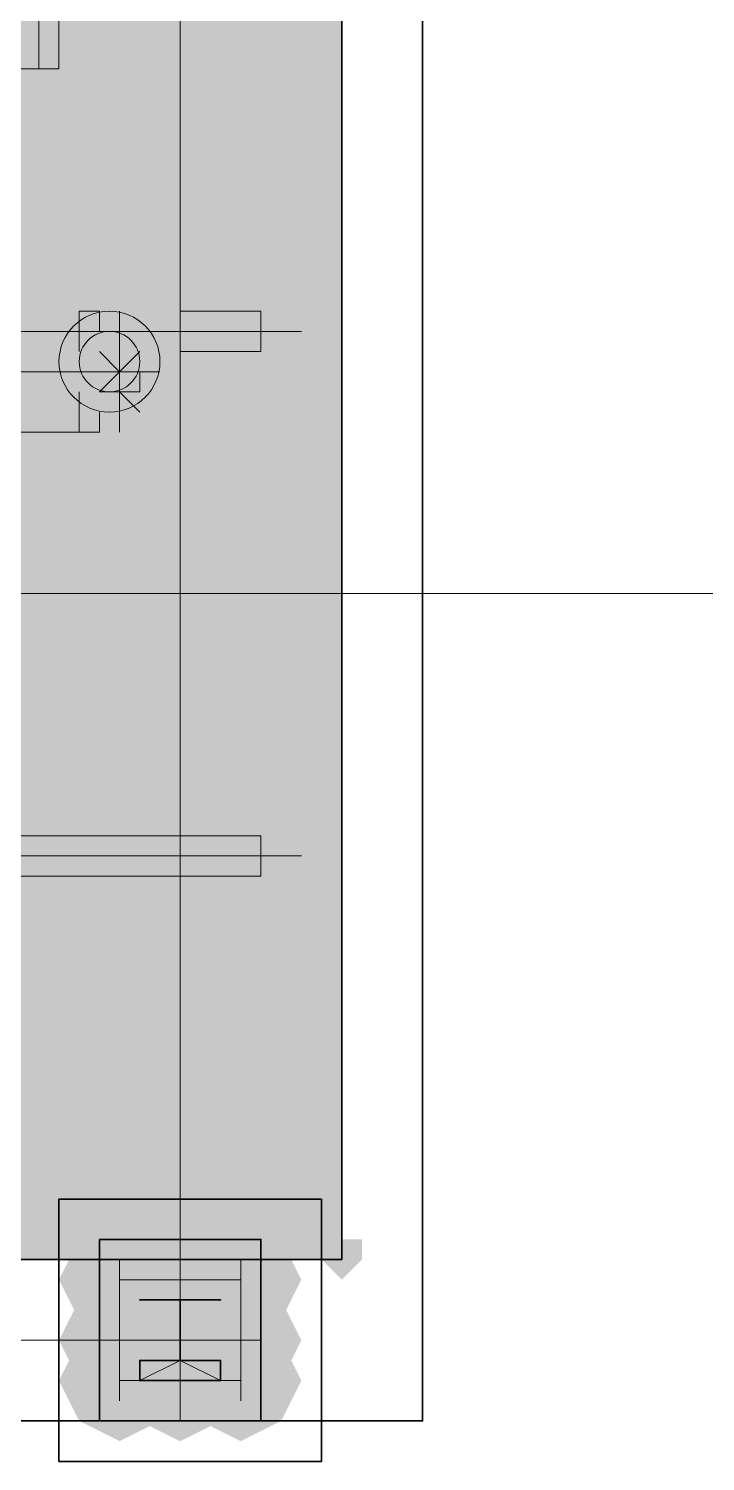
# Model space of a CAD drawing. Header units: millimetres. Extents: x 2315 to 4619, y 1334 to 1897.
# Drawn here: x 3746.817 to 3748.863, y 1532.045 to 1536.382 of the extents above; entities that cross this region are included whole.
import ezdxf

# ---------------------------------------------------------------- set-up
doc = ezdxf.new("R2010")
doc.units = ezdxf.units.MM
doc.linetypes.add('PDF_IMPORT', pattern=[1, 0.8, -0.2])
for name, color, linetype in [('PDF_3中心线层', 1, 'Continuous'), ('PDF_中心线层', 1, 'Continuous'), ('PDF_双点划线', 6, 'Continuous'), ('PDF_尺寸线层', 7, 'Continuous'), ('PDF_粗实线层', 7, 'Continuous'), ('PDF_细实线层', 7, 'Continuous')]:
    doc.layers.add(name, color=color, linetype=linetype)

msp = doc.modelspace()

# ---------------------------------------------------------------- hatches: boundary and pattern name
at = {"layer": 'PDF_中心线层', "transparency": 33554559}
for points in [[(3747.2754, 1532.6563), (3747.2143, 1532.6563), (3747.2143, 1532.5952), (3747.2754, 1532.5341), (3747.3365, 1532.5952), (3747.3365, 1532.6563)], [(3747.4586, 1532.6563), (3747.3975, 1532.6563), (3747.3975, 1532.5952), (3747.4586, 1532.5341), (3747.5197, 1532.5952), (3747.5197, 1532.6563)], [(3747.4586, 1532.473), (3747.3975, 1532.473), (3747.3975, 1532.412), (3747.4586, 1532.3509), (3747.5197, 1532.412), (3747.5197, 1532.473)], [(3747.2754, 1532.3509), (3747.2143, 1532.3509), (3747.2143, 1532.2898), (3747.2754, 1532.2287), (3747.3365, 1532.2898), (3747.3365, 1532.3509)], [(3747.4586, 1532.3509), (3747.3975, 1532.3509), (3747.3975, 1532.2898), (3747.4586, 1532.2287), (3747.5197, 1532.2898), (3747.5197, 1532.3509)]]:
    msp.add_hatch(color=256, dxfattribs=at).paths.add_polyline_path(points)
at = {"layer": 'PDF_双点划线', "transparency": 33554559}
for points in [[(3747.1532, 1532.5952), (3747.0921, 1532.5952), (3747.0921, 1532.5341), (3747.1532, 1532.473), (3747.2143, 1532.5341), (3747.2143, 1532.5952)], [(3747.2754, 1532.5952), (3747.2143, 1532.5952), (3747.2143, 1532.5341), (3747.2754, 1532.473), (3747.3365, 1532.5341), (3747.3365, 1532.5952)], [(3747.2754, 1532.5952), (3747.2143, 1532.5952), (3747.2143, 1532.5341), (3747.2754, 1532.473), (3747.3365, 1532.5341), (3747.3365, 1532.5952)], [(3747.3975, 1532.5952), (3747.3365, 1532.5952), (3747.3365, 1532.5341), (3747.3975, 1532.473), (3747.4586, 1532.5341), (3747.4586, 1532.5952)], [(3747.2754, 1532.412), (3747.2143, 1532.412), (3747.2143, 1532.3509), (3747.2754, 1532.2898), (3747.3365, 1532.3509), (3747.3365, 1532.412)], [(3747.2754, 1532.412), (3747.2143, 1532.412), (3747.2143, 1532.3509), (3747.2754, 1532.2898), (3747.3365, 1532.3509), (3747.3365, 1532.412)]]:
    msp.add_hatch(color=256, dxfattribs=at).paths.add_polyline_path(points)
at = {"layer": 'PDF_尺寸线层', "transparency": 33554559}
for points in [[(3746.97, 1535.5882), (3746.9089, 1535.5882), (3746.9089, 1535.5271), (3746.97, 1535.466), (3747.0311, 1535.5271), (3747.0311, 1535.5882)], [(3747.0311, 1535.466), (3746.97, 1535.466), (3746.97, 1535.4049), (3747.0311, 1535.3438), (3747.0921, 1535.4049), (3747.0921, 1535.466)], [(3747.0921, 1535.466), (3747.0311, 1535.466), (3747.0311, 1535.4049), (3747.0921, 1535.3438), (3747.1532, 1535.4049), (3747.1532, 1535.466)], [(3747.1532, 1535.466), (3747.0921, 1535.466), (3747.0921, 1535.4049), (3747.1532, 1535.3438), (3747.2143, 1535.4049), (3747.2143, 1535.466)], [(3747.0311, 1535.4049), (3746.97, 1535.4049), (3746.97, 1535.3438), (3747.0311, 1535.2828), (3747.0921, 1535.3438), (3747.0921, 1535.4049)], [(3747.0311, 1535.4049), (3746.97, 1535.4049), (3746.97, 1535.3438), (3747.0311, 1535.2828), (3747.0921, 1535.3438), (3747.0921, 1535.4049)], [(3747.0311, 1535.4049), (3746.97, 1535.4049), (3746.97, 1535.3438), (3747.0311, 1535.2828), (3747.0921, 1535.3438), (3747.0921, 1535.4049)], [(3747.0921, 1535.4049), (3747.0311, 1535.4049), (3747.0311, 1535.3438), (3747.0921, 1535.2828), (3747.1532, 1535.3438), (3747.1532, 1535.4049)], [(3747.0921, 1535.4049), (3747.0311, 1535.4049), (3747.0311, 1535.3438), (3747.0921, 1535.2828), (3747.1532, 1535.3438), (3747.1532, 1535.4049)], [(3747.0921, 1535.4049), (3747.0311, 1535.4049), (3747.0311, 1535.3438), (3747.0921, 1535.2828), (3747.1532, 1535.3438), (3747.1532, 1535.4049)], [(3747.0921, 1535.4049), (3747.0311, 1535.4049), (3747.0311, 1535.3438), (3747.0921, 1535.2828), (3747.1532, 1535.3438), (3747.1532, 1535.4049)], [(3747.0921, 1535.4049), (3747.0311, 1535.4049), (3747.0311, 1535.3438), (3747.0921, 1535.2828), (3747.1532, 1535.3438), (3747.1532, 1535.4049)], [(3747.1532, 1535.4049), (3747.0921, 1535.4049), (3747.0921, 1535.3438), (3747.1532, 1535.2828), (3747.2143, 1535.3438), (3747.2143, 1535.4049)], [(3747.1532, 1535.4049), (3747.0921, 1535.4049), (3747.0921, 1535.3438), (3747.1532, 1535.2828), (3747.2143, 1535.3438), (3747.2143, 1535.4049)], [(3747.1532, 1535.4049), (3747.0921, 1535.4049), (3747.0921, 1535.3438), (3747.1532, 1535.2828), (3747.2143, 1535.3438), (3747.2143, 1535.4049)], [(3747.1532, 1535.4049), (3747.0921, 1535.4049), (3747.0921, 1535.3438), (3747.1532, 1535.2828), (3747.2143, 1535.3438), (3747.2143, 1535.4049)], [(3747.1532, 1535.4049), (3747.0921, 1535.4049), (3747.0921, 1535.3438), (3747.1532, 1535.2828), (3747.2143, 1535.3438), (3747.2143, 1535.4049)], [(3747.1532, 1535.4049), (3747.0921, 1535.4049), (3747.0921, 1535.3438), (3747.1532, 1535.2828), (3747.2143, 1535.3438), (3747.2143, 1535.4049)], [(3747.0311, 1535.3438), (3746.97, 1535.3438), (3746.97, 1535.2828), (3747.0311, 1535.2217), (3747.0921, 1535.2828), (3747.0921, 1535.3438)], [(3747.0311, 1535.3438), (3746.97, 1535.3438), (3746.97, 1535.2828), (3747.0311, 1535.2217), (3747.0921, 1535.2828), (3747.0921, 1535.3438)], [(3747.0921, 1535.3438), (3747.0311, 1535.3438), (3747.0311, 1535.2828), (3747.0921, 1535.2217), (3747.1532, 1535.2828), (3747.1532, 1535.3438)], [(3747.0921, 1535.3438), (3747.0311, 1535.3438), (3747.0311, 1535.2828), (3747.0921, 1535.2217), (3747.1532, 1535.2828), (3747.1532, 1535.3438)], [(3747.0921, 1535.3438), (3747.0311, 1535.3438), (3747.0311, 1535.2828), (3747.0921, 1535.2217), (3747.1532, 1535.2828), (3747.1532, 1535.3438)], [(3747.0921, 1535.3438), (3747.0311, 1535.3438), (3747.0311, 1535.2828), (3747.0921, 1535.2217), (3747.1532, 1535.2828), (3747.1532, 1535.3438)], [(3747.0921, 1535.3438), (3747.0311, 1535.3438), (3747.0311, 1535.2828), (3747.0921, 1535.2217), (3747.1532, 1535.2828), (3747.1532, 1535.3438)], [(3747.1532, 1535.3438), (3747.0921, 1535.3438), (3747.0921, 1535.2828), (3747.1532, 1535.2217), (3747.2143, 1535.2828), (3747.2143, 1535.3438)], [(3747.1532, 1535.3438), (3747.0921, 1535.3438), (3747.0921, 1535.2828), (3747.1532, 1535.2217), (3747.2143, 1535.2828), (3747.2143, 1535.3438)], [(3747.0311, 1535.2828), (3746.97, 1535.2828), (3746.97, 1535.2217), (3747.0311, 1535.1606), (3747.0921, 1535.2217), (3747.0921, 1535.2828)], [(3747.0921, 1535.2828), (3747.0311, 1535.2828), (3747.0311, 1535.2217), (3747.0921, 1535.1606), (3747.1532, 1535.2217), (3747.1532, 1535.2828)], [(3746.97, 1535.2217), (3746.9089, 1535.2217), (3746.9089, 1535.1606), (3746.97, 1535.0995), (3747.0311, 1535.1606), (3747.0311, 1535.2217)]]:
    msp.add_hatch(color=256, dxfattribs=at).paths.add_polyline_path(points)
at = {"layer": 'PDF_粗实线层', "true_color": 0xffffff, "transparency": 33554559}
msp.add_hatch(color=7, dxfattribs=at).paths.add_polyline_path([(3744.5878, 1532.412), (3745.504, 1532.412), (3745.504, 1532.6563), (3747.764, 1532.6563), (3747.764, 1537.7871), (3742.8775, 1537.7871), (3742.8775, 1532.6563), (3744.5878, 1532.6563)])
at = {"layer": 'PDF_粗实线层', "transparency": 33554559}
for points in [[(3747.0921, 1532.7784), (3746.97, 1532.7174), (3746.9089, 1532.5952), (3746.97, 1532.473), (3747.0921, 1532.412), (3747.2143, 1532.473), (3747.2754, 1532.5952), (3747.2143, 1532.7174)], [(3747.2754, 1532.7784), (3747.1532, 1532.7174), (3747.0921, 1532.5952), (3747.1532, 1532.473), (3747.2754, 1532.412), (3747.3975, 1532.473), (3747.4586, 1532.5952), (3747.3975, 1532.7174)], [(3747.4586, 1532.7784), (3747.3365, 1532.7174), (3747.2754, 1532.5952), (3747.3365, 1532.473), (3747.4586, 1532.412), (3747.5808, 1532.473), (3747.6419, 1532.5952), (3747.5808, 1532.7174)], [(3747.0921, 1532.5952), (3746.97, 1532.5341), (3746.9089, 1532.412), (3746.97, 1532.2898), (3747.0921, 1532.2287), (3747.2143, 1532.2898), (3747.2754, 1532.412), (3747.2143, 1532.5341)], [(3747.2754, 1532.5952), (3747.1532, 1532.5341), (3747.0921, 1532.412), (3747.1532, 1532.2898), (3747.2754, 1532.2287), (3747.3975, 1532.2898), (3747.4586, 1532.412), (3747.3975, 1532.5341)], [(3747.4586, 1532.5952), (3747.3365, 1532.5341), (3747.2754, 1532.412), (3747.3365, 1532.2898), (3747.4586, 1532.2287), (3747.5808, 1532.2898), (3747.6419, 1532.412), (3747.5808, 1532.5341)], [(3747.0921, 1532.473), (3746.97, 1532.412), (3746.9089, 1532.2898), (3746.97, 1532.1676), (3747.0921, 1532.1065), (3747.2143, 1532.1676), (3747.2754, 1532.2898), (3747.2143, 1532.412)], [(3747.2754, 1532.473), (3747.1532, 1532.412), (3747.0921, 1532.2898), (3747.1532, 1532.1676), (3747.2754, 1532.1065), (3747.3975, 1532.1676), (3747.4586, 1532.2898), (3747.3975, 1532.412)], [(3747.4586, 1532.473), (3747.3365, 1532.412), (3747.2754, 1532.2898), (3747.3365, 1532.1676), (3747.4586, 1532.1065), (3747.5808, 1532.1676), (3747.6419, 1532.2898), (3747.5808, 1532.412)]]:
    msp.add_hatch(color=256, dxfattribs=at).paths.add_polyline_path(points)
at = {"layer": 'PDF_细实线层', "transparency": 33554559}
for points in [[(3747.5197, 1535.5882), (3747.4586, 1535.5882), (3747.4586, 1535.5271), (3747.5197, 1535.466), (3747.5808, 1535.5271), (3747.5808, 1535.5882)], [(3747.5197, 1535.466), (3747.4586, 1535.466), (3747.4586, 1535.4049), (3747.5197, 1535.3438), (3747.5808, 1535.4049), (3747.5808, 1535.466)]]:
    msp.add_hatch(color=256, dxfattribs=at).paths.add_polyline_path(points)
at = {"layer": 'PDF_细实线层', "true_color": 0x005cb8, "transparency": 33554559}
for points in [[(3747.5197, 1534.0001), (3747.4586, 1534.0001), (3747.4586, 1533.939), (3747.5197, 1533.8779), (3747.5808, 1533.939), (3747.5808, 1534.0001)], [(3747.5197, 1533.8779), (3747.4586, 1533.8779), (3747.4586, 1533.8168), (3747.5197, 1533.7557), (3747.5808, 1533.8168), (3747.5808, 1533.8779)], [(3747.764, 1532.7174), (3747.703, 1532.7174), (3747.703, 1532.6563), (3747.764, 1532.5952), (3747.8251, 1532.6563), (3747.8251, 1532.7174)]]:
    msp.add_hatch(color=152, dxfattribs=at).paths.add_polyline_path(points)

# ---------------------------------------------------------------- linework, layer by layer
at = {"layer": 'PDF_3中心线层', "lineweight": 18}
for points in [[(3747.0921, 1535.5271), (3747.0921, 1535.1606)], [(3745.9927, 1535.3438), (3747.2143, 1535.3438)]]:
    msp.add_lwpolyline(points, dxfattribs=at)
at = {"layer": 'PDF_中心线层', "color": 5, "linetype": 'PDF_IMPORT', "lineweight": 18, "ltscale": 14.048656}
msp.add_lwpolyline([(3703.0527, 1534.672), (3773.0516, 1534.672), (3773.0516, 1561.6698), (3703.0527, 1561.6698), (3703.0527, 1534.672)], dxfattribs=at)
at = {"layer": 'PDF_中心线层', "lineweight": 18}
for points in [[(3747.2754, 1536.932), (3742.7554, 1536.932), (3742.7554, 1532.412), (3747.2754, 1532.412)], [(3747.0921, 1532.2898), (3747.4586, 1532.2898), (3747.4586, 1532.5952), (3747.0921, 1532.5952)]]:
    msp.add_lwpolyline(points, close=True, dxfattribs=at)
for points in [[(3747.8251, 1534.672), (3742.7554, 1534.672), (3747.2754, 1534.672)], [(3747.2754, 1532.7174), (3747.2754, 1532.1676)], [(3747.0921, 1532.6563), (3747.0921, 1532.5952), (3747.1532, 1532.5952)], [(3747.2754, 1532.6563), (3747.2754, 1532.5952)], [(3747.4586, 1532.6563), (3747.4586, 1532.5952)], [(3747.0921, 1532.473), (3747.0921, 1532.412), (3747.1532, 1532.412)], [(3747.4586, 1532.473), (3747.4586, 1532.412)], [(3747.0311, 1532.412), (3747.5197, 1532.412)], [(3747.0921, 1532.2287), (3747.0921, 1532.2898), (3747.1532, 1532.2898)], [(3747.2754, 1532.2898), (3747.2754, 1532.2287)], [(3747.4586, 1532.2898), (3747.4586, 1532.2287)]]:
    msp.add_lwpolyline(points, dxfattribs=at)
at = {"layer": 'PDF_双点划线', "lineweight": 18}
msp.add_lwpolyline([(3747.2754, 1532.2898), (3747.2754, 1532.5952)], dxfattribs=at)
msp.add_lwpolyline([(3747.2754, 1532.5341), (3747.3975, 1532.5341), (3747.2754, 1532.5341), (3747.2754, 1532.3509), (3747.3975, 1532.3509), (3747.3975, 1532.2898), (3747.2754, 1532.2898), (3747.1532, 1532.2898), (3747.1532, 1532.3509), (3747.2754, 1532.3509), (3747.2754, 1532.5341), (3747.1532, 1532.5341)], close=True, dxfattribs=at)
at = {"layer": 'PDF_尺寸线层', "lineweight": 18}
msp.add_lwpolyline([(3746.9089, 1536.5044), (3746.6646, 1536.5044), (3746.6646, 1536.2601), (3746.9089, 1536.2601)], close=True, dxfattribs=at)
for points in [[(3746.8478, 1536.2601), (3746.8478, 1536.5044)], [(3746.97, 1535.5271), (3746.97, 1535.4049), (3746.97, 1535.5271), (3747.0311, 1535.5271), (3747.0311, 1535.466)], [(3746.6035, 1534.4887), (3746.6035, 1535.466), (3746.97, 1535.466)], [(3747.0311, 1535.2828), (3747.0921, 1535.2828), (3747.0311, 1535.2828), (3747.0921, 1535.3438), (3747.0311, 1535.3438), (3747.0921, 1535.3438), (3747.0311, 1535.4049), (3747.0921, 1535.3438), (3747.0311, 1535.3438)], [(3747.0921, 1535.4049), (3747.0921, 1535.3438), (3747.0921, 1535.4049), (3747.0921, 1535.3438), (3747.1532, 1535.4049)], [(3747.0921, 1535.3438), (3747.1532, 1535.4049), (3747.0921, 1535.3438)], [(3747.1532, 1535.2828), (3747.1532, 1535.3438)], [(3746.6646, 1535.1606), (3746.97, 1535.1606), (3746.97, 1535.2828)], [(3747.0921, 1535.2217), (3747.0921, 1535.2828), (3747.0921, 1535.2217), (3747.0921, 1535.2828), (3747.1532, 1535.2217)], [(3747.0921, 1535.2828), (3747.1532, 1535.2828), (3747.0921, 1535.2828)], [(3747.0311, 1535.2217), (3747.0311, 1535.1606), (3746.97, 1535.1606), (3746.97, 1535.2217)]]:
    msp.add_lwpolyline(points, dxfattribs=at)
for radius in [0.1527, 0.0916]:
    msp.add_circle((3747.0616, 1535.3744), radius, dxfattribs=at)
at = {"layer": 'PDF_粗实线层', "lineweight": 35}
for points in [[(3746.1148, 1537.7871), (3745.0154, 1537.7871), (3743.977, 1537.7871), (3742.8775, 1537.7871), (3742.8775, 1534.672), (3742.8775, 1532.6563), (3743.977, 1532.6563), (3744.5878, 1532.6563), (3744.5878, 1532.412), (3745.0154, 1532.412), (3745.504, 1532.412), (3745.504, 1532.6563), (3745.5651, 1532.6563), (3746.1148, 1532.6563), (3747.764, 1532.6563), (3747.764, 1534.672), (3747.764, 1537.7871)], [(3747.0311, 1532.7174), (3747.0311, 1532.1676), (3747.5197, 1532.1676), (3747.5197, 1532.7174)], [(3747.2754, 1532.3509), (3747.2754, 1532.5341), (3747.1532, 1532.5341), (3747.2754, 1532.5341), (3747.3975, 1532.5341), (3747.2754, 1532.5341), (3747.2754, 1532.473), (3747.2754, 1532.3509), (3747.3975, 1532.3509), (3747.3975, 1532.2898), (3747.2754, 1532.2898), (3747.1532, 1532.2898), (3747.1532, 1532.3509)]]:
    msp.add_lwpolyline(points, close=True, dxfattribs=at)
at = {"layer": 'PDF_粗实线层', "color": 251, "lineweight": 35, "true_color": 0x545454}
msp.add_lwpolyline([(3743.0608, 1532.1676), (3743.0608, 1537.1763), (3748.0084, 1537.1763), (3748.0084, 1532.1676)], close=True, dxfattribs=at)
at = {"layer": 'PDF_粗实线层', "color": 8, "lineweight": 35, "true_color": 0x808080}
msp.add_lwpolyline([(3747.703, 1532.8395), (3746.9089, 1532.8395), (3746.9089, 1532.0455), (3747.703, 1532.0455)], close=True, dxfattribs=at)
at = {"layer": 'PDF_粗实线层', "color": 7, "lineweight": 0, "true_color": 0xffffff}
for points in [[(3743.977, 1532.6563), (3747.764, 1532.6563), (3742.8775, 1532.6563), (3747.764, 1532.6563), (3744.5878, 1532.6563), (3746.1148, 1532.6563)], [(3742.8775, 1532.6563), (3747.764, 1532.6563), (3742.8775, 1532.6563), (3747.764, 1532.6563), (3742.8775, 1532.6563), (3747.764, 1532.6563), (3742.8775, 1532.6563), (3747.764, 1532.6563), (3742.8775, 1532.6563), (3747.764, 1532.6563), (3742.8775, 1532.6563), (3747.764, 1532.6563), (3744.5878, 1532.6563), (3745.5651, 1532.6563)], [(3747.2754, 1532.5341), (3747.2754, 1532.3509), (3747.2754, 1532.2898), (3747.2754, 1532.5341), (3747.2754, 1532.473)], [(3747.2754, 1532.5341), (3747.2754, 1532.5341)], [(3747.2754, 1532.5341), (3747.2754, 1532.5341)], [(3747.2754, 1532.5341), (3747.2754, 1532.5341)], [(3747.2754, 1532.5341), (3747.2754, 1532.5341)], [(3747.2754, 1532.5341), (3747.2754, 1532.5341)], [(3747.2754, 1532.5341), (3747.3975, 1532.5341), (3747.2754, 1532.5341)], [(3747.2754, 1532.3509), (3747.2754, 1532.2898)], [(3747.2754, 1532.3509), (3747.3975, 1532.2898), (3747.2754, 1532.2898)]]:
    msp.add_lwpolyline(points, dxfattribs=at)
for points in [[(3747.1532, 1532.2898), (3747.2754, 1532.2898), (3747.2754, 1532.3509), (3747.2754, 1532.2898), (3747.2754, 1532.3509), (3747.2754, 1532.2898), (3747.2754, 1532.3509), (3747.2754, 1532.2898), (3747.2754, 1532.5341), (3747.1532, 1532.5341), (3747.2754, 1532.5341), (3747.2754, 1532.3509)], [(3747.2754, 1532.3509), (3747.2754, 1532.2898)], [(3747.2754, 1532.2898), (3747.2754, 1532.3509)]]:
    msp.add_lwpolyline(points, close=True, dxfattribs=at)
at = {"layer": 'PDF_细实线层', "color": 152, "lineweight": 18, "true_color": 0x005cb8}
msp.add_lwpolyline([(3747.764, 1532.6563), (3747.764, 1537.7871), (3742.8775, 1537.7871), (3742.8775, 1532.6563)], close=True, dxfattribs=at)
at = {"layer": 'PDF_细实线层', "lineweight": 18}
for points in [[(3747.5197, 1535.4049), (3747.2754, 1535.4049), (3747.2754, 1535.466), (3747.2754, 1535.5271), (3747.5197, 1535.5271)], [(3747.5197, 1535.5271), (3747.5197, 1535.4049), (3747.5197, 1535.5271)]]:
    msp.add_lwpolyline(points, dxfattribs=at)
at = {"layer": 'PDF_细实线层', "color": 152, "lineweight": 18, "true_color": 0x005cb8}
for points in [[(3747.6419, 1535.466), (3743.8548, 1535.466)], [(3744.3435, 1533.3893), (3744.2824, 1533.4503), (3744.2824, 1533.8168), (3744.2824, 1533.7557), (3744.0381, 1533.7557), (3744.0381, 1533.8168), (3744.0381, 1533.939), (3747.5197, 1533.939)], [(3747.5197, 1533.939), (3747.5197, 1533.8168), (3747.5197, 1533.939)], [(3747.6419, 1533.8779), (3743.8548, 1533.8779)], [(3744.2824, 1533.8168), (3744.2824, 1533.7557), (3744.0381, 1533.7557), (3744.0381, 1533.8168), (3747.5197, 1533.8168)]]:
    msp.add_lwpolyline(points, dxfattribs=at)

doc.saveas('drawing.dxf')
